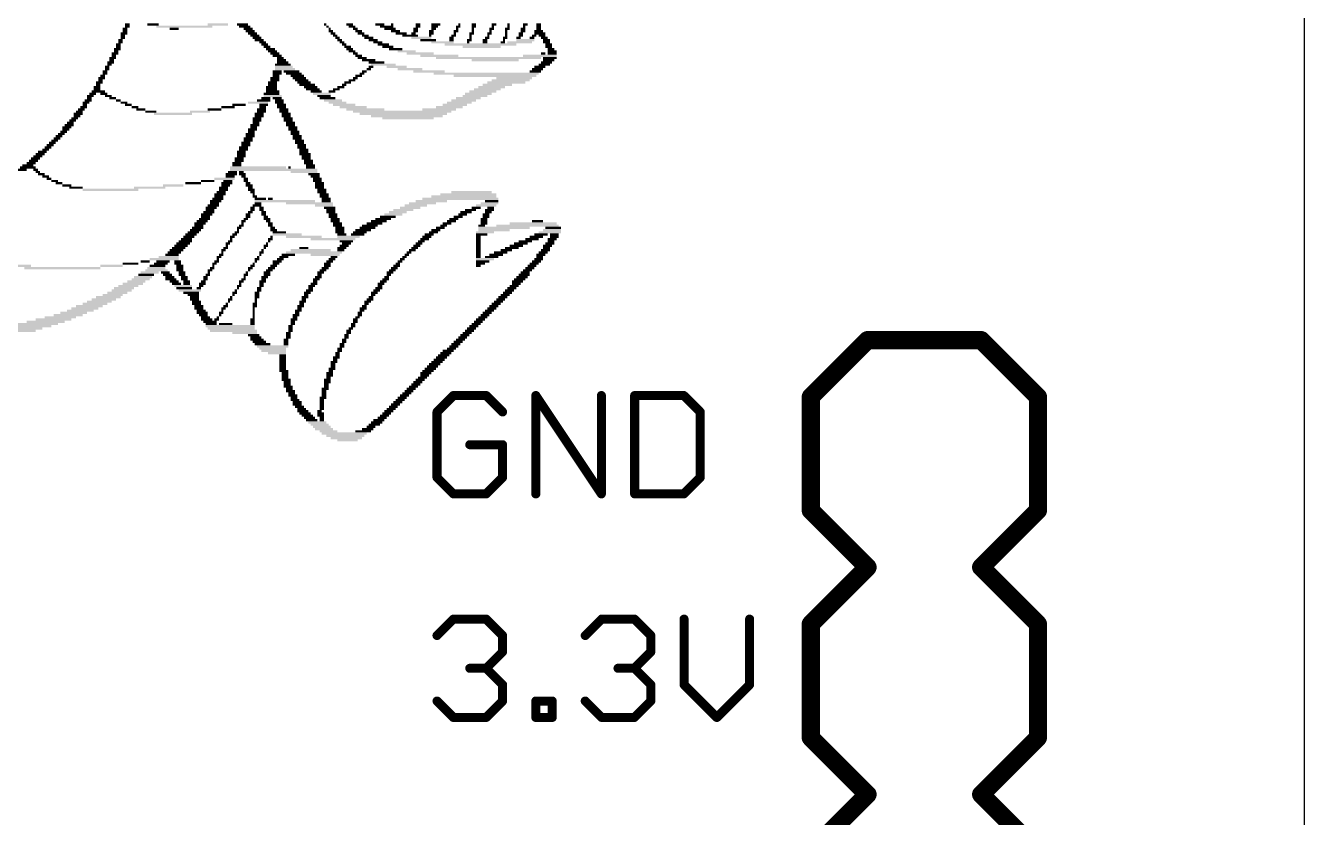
# Model space of a CAD drawing. Extents: x -0.16 to 1.66, y -0.01 to 1.46.
# Drawn here: x 1.091 to 1.654, y 0.765 to 1.114 of the extents above; entities that cross this region are included whole.
import ezdxf

# ---------------------------------------------------------------- set-up
doc = ezdxf.new("R2010")
doc.units = 0
doc.layers.add('20', color=7, linetype='CONTINUOUS')
doc.layers.add('21', color=253, linetype='CONTINUOUS')

# ---------------------------------------------------------------- blocks, each defined once
blk = doc.blocks.new('RECT')
blk.add_solid([(-0.5, -0.5), (0.5, -0.5), (-0.5, 0.5), (0.5, 0.5)])

msp = doc.modelspace()

# ---------------------------------------------------------------- linework, layer by layer
at = {"layer": '20'}
msp.add_line((1.653543, 0), (1.653543, 1.456693), dxfattribs=at)
at = {"layer": '21'}
for points, const_width in [([(1.46122, 0.975197), (1.43622, 0.950197)], 0.008), ([(1.51122, 0.975197), (1.46122, 0.975197)], 0.008), ([(1.53622, 0.950197), (1.51122, 0.975197)], 0.008), ([(1.278898, 0.950793), (1.271685, 0.943579)], 0.004), ([(1.293326, 0.950793), (1.278898, 0.950793)], 0.004), ([(1.300539, 0.943579), (1.293326, 0.950793)], 0.004), ([(1.315187, 0.907512), (1.315187, 0.950793)], 0.004), ([(1.315187, 0.950793), (1.344041, 0.907512)], 0.004), ([(1.344041, 0.907512), (1.344041, 0.950793)], 0.004), ([(1.358688, 0.950793), (1.358688, 0.907512)], 0.004), ([(1.380329, 0.950793), (1.358688, 0.950793)], 0.004), ([(1.387542, 0.943579), (1.380329, 0.950793)], 0.004), ([(1.43622, 0.900197), (1.43622, 0.950197)], 0.008), ([(1.53622, 0.950197), (1.53622, 0.900197)], 0.008), ([(1.271685, 0.943579), (1.271685, 0.914725)], 0.004), ([(1.387542, 0.914725), (1.387542, 0.943579)], 0.004), ([(1.300539, 0.929152), (1.286112, 0.929152)], 0.004), ([(1.300539, 0.914725), (1.300539, 0.929152)], 0.004), ([(1.271685, 0.914725), (1.278898, 0.907512)], 0.004), ([(1.293326, 0.907512), (1.300539, 0.914725)], 0.004), ([(1.380329, 0.907512), (1.387542, 0.914725)], 0.004), ([(1.278898, 0.907512), (1.293326, 0.907512)], 0.004), ([(1.358688, 0.907512), (1.380329, 0.907512)], 0.004), ([(1.46122, 0.875197), (1.43622, 0.900197)], 0.008), ([(1.53622, 0.900197), (1.51122, 0.875197)], 0.008), ([(1.43622, 0.850197), (1.46122, 0.875197)], 0.008), ([(1.51122, 0.875197), (1.53622, 0.850197)], 0.008), ([(1.271685, 0.845154), (1.278898, 0.852368)], 0.004), ([(1.278898, 0.852368), (1.293326, 0.852368)], 0.004), ([(1.293326, 0.852368), (1.300539, 0.845154)], 0.004), ([(1.336938, 0.845154), (1.344151, 0.852368)], 0.004), ([(1.344151, 0.852368), (1.358578, 0.852368)], 0.004), ([(1.358578, 0.852368), (1.365792, 0.845154)], 0.004), ([(1.380439, 0.852368), (1.380439, 0.823514)], 0.004), ([(1.409293, 0.823514), (1.409293, 0.852368)], 0.004), ([(1.43622, 0.800197), (1.43622, 0.850197)], 0.008), ([(1.53622, 0.850197), (1.53622, 0.800197)], 0.008), ([(1.300539, 0.845154), (1.300539, 0.837941)], 0.004), ([(1.365792, 0.845154), (1.365792, 0.837941)], 0.004), ([(1.300539, 0.837941), (1.293326, 0.830727)], 0.004), ([(1.365792, 0.837941), (1.358578, 0.830727)], 0.004), ([(1.293326, 0.830727), (1.286112, 0.830727)], 0.004), ([(1.293326, 0.830727), (1.300539, 0.823514)], 0.004), ([(1.358578, 0.830727), (1.351365, 0.830727)], 0.004), ([(1.358578, 0.830727), (1.365792, 0.823514)], 0.004), ([(1.300539, 0.823514), (1.300539, 0.8163)], 0.004), ([(1.365792, 0.823514), (1.365792, 0.8163)], 0.004), ([(1.380439, 0.823514), (1.394866, 0.809087)], 0.004), ([(1.394866, 0.809087), (1.409293, 0.823514)], 0.004), ([(1.278898, 0.809087), (1.271685, 0.8163)], 0.004), ([(1.300539, 0.8163), (1.293326, 0.809087)], 0.004), ([(1.315187, 0.809087), (1.315187, 0.8163)], 0.004), ([(1.315187, 0.8163), (1.3224, 0.8163)], 0.004), ([(1.3224, 0.8163), (1.3224, 0.809087)], 0.004), ([(1.344151, 0.809087), (1.336938, 0.8163)], 0.004), ([(1.365792, 0.8163), (1.358578, 0.809087)], 0.004), ([(1.293326, 0.809087), (1.278898, 0.809087)], 0.004), ([(1.3224, 0.809087), (1.315187, 0.809087)], 0.004), ([(1.358578, 0.809087), (1.344151, 0.809087)], 0.004), ([(1.46122, 0.775197), (1.43622, 0.800197)], 0.008), ([(1.53622, 0.800197), (1.51122, 0.775197)], 0.008), ([(1.43622, 0.750197), (1.46122, 0.775197)], 0.008), ([(1.51122, 0.775197), (1.53622, 0.750197)], 0.008)]:
    msp.add_lwpolyline(points, dxfattribs=dict(at, const_width=const_width))
for points, const_width in [([(1.46122, 0.977197, 1), (1.46122, 0.973197)], 0.004), ([(1.462635, 0.973783, 1), (1.459806, 0.976611)], 0.004), ([(1.512635, 0.976611, 1), (1.509806, 0.973783)], 0.004), ([(1.51122, 0.973197, 1), (1.51122, 0.977197)], 0.004), ([(1.278898, 0.951793, 1), (1.278898, 0.949793)], 0.002), ([(1.279606, 0.950086, 1), (1.278191, 0.9515)], 0.002), ([(1.294033, 0.9515, 1), (1.292618, 0.950086)], 0.002), ([(1.293326, 0.949793, 1), (1.293326, 0.951793)], 0.002), ([(1.316187, 0.950793, 1), (1.314187, 0.950793)], 0.002), ([(1.316019, 0.951348, 1), (1.314355, 0.950238)], 0.002), ([(1.345041, 0.950793, 1), (1.343041, 0.950793)], 0.002), ([(1.359688, 0.950793, 1), (1.357688, 0.950793)], 0.002), ([(1.358688, 0.951793, 1), (1.358688, 0.949793)], 0.002), ([(1.381036, 0.9515, 1), (1.379622, 0.950086)], 0.002), ([(1.380329, 0.949793, 1), (1.380329, 0.951793)], 0.002), ([(1.43822, 0.950197, 1), (1.43422, 0.950197)], 0.004), ([(1.434806, 0.951611, 1), (1.437635, 0.948783)], 0.004), ([(1.53822, 0.950197, 1), (1.53422, 0.950197)], 0.004), ([(1.534806, 0.948783, 1), (1.537635, 0.951611)], 0.004), ([(1.272685, 0.943579, 1), (1.270685, 0.943579)], 0.002), ([(1.270978, 0.944286, 1), (1.272392, 0.942872)], 0.002), ([(1.299832, 0.942872, 1), (1.301246, 0.944286)], 0.002), ([(1.388542, 0.943579, 1), (1.386542, 0.943579)], 0.002), ([(1.386835, 0.942872, 1), (1.38825, 0.944286)], 0.002), ([(1.286112, 0.930152, 1), (1.286112, 0.928152)], 0.002), ([(1.301539, 0.929152, 1), (1.299539, 0.929152)], 0.002), ([(1.300539, 0.928152, 1), (1.300539, 0.930152)], 0.002), ([(1.272392, 0.915432, 1), (1.270978, 0.914018)], 0.002), ([(1.270685, 0.914725, 1), (1.272685, 0.914725)], 0.002), ([(1.299539, 0.914725, 1), (1.301539, 0.914725)], 0.002), ([(1.301246, 0.914018, 1), (1.299832, 0.915432)], 0.002), ([(1.386542, 0.914725, 1), (1.388542, 0.914725)], 0.002), ([(1.38825, 0.914018, 1), (1.386835, 0.915432)], 0.002), ([(1.278898, 0.908512, 1), (1.278898, 0.906512)], 0.002), ([(1.278191, 0.906805, 1), (1.279606, 0.908219)], 0.002), ([(1.292618, 0.908219, 1), (1.294033, 0.906805)], 0.002), ([(1.293326, 0.906512, 1), (1.293326, 0.908512)], 0.002), ([(1.314187, 0.907512, 1), (1.316187, 0.907512)], 0.002), ([(1.343041, 0.907512, 1), (1.345041, 0.907512)], 0.002), ([(1.343209, 0.906957, 1), (1.344873, 0.908067)], 0.002), ([(1.358688, 0.908512, 1), (1.358688, 0.906512)], 0.002), ([(1.357688, 0.907512, 1), (1.359688, 0.907512)], 0.002), ([(1.379622, 0.908219, 1), (1.381036, 0.906805)], 0.002), ([(1.380329, 0.906512, 1), (1.380329, 0.908512)], 0.002), ([(1.437635, 0.901611, 1), (1.434806, 0.898783)], 0.004), ([(1.43422, 0.900197, 1), (1.43822, 0.900197)], 0.004), ([(1.53422, 0.900197, 1), (1.53822, 0.900197)], 0.004), ([(1.537635, 0.898783, 1), (1.534806, 0.901611)], 0.004), ([(1.462635, 0.873783, 1), (1.459806, 0.876611)], 0.004), ([(1.459806, 0.873783, 1), (1.462635, 0.876611)], 0.004), ([(1.512635, 0.876611, 1), (1.509806, 0.873783)], 0.004), ([(1.509806, 0.876611, 1), (1.512635, 0.873783)], 0.004), ([(1.278898, 0.853368, 1), (1.278898, 0.851368)], 0.002), ([(1.279606, 0.851661, 1), (1.278191, 0.853075)], 0.002), ([(1.294033, 0.853075, 1), (1.292618, 0.851661)], 0.002), ([(1.293326, 0.851368, 1), (1.293326, 0.853368)], 0.002), ([(1.344151, 0.853368, 1), (1.344151, 0.851368)], 0.002), ([(1.344858, 0.851661, 1), (1.343444, 0.853075)], 0.002), ([(1.359285, 0.853075, 1), (1.357871, 0.851661)], 0.002), ([(1.358578, 0.851368, 1), (1.358578, 0.853368)], 0.002), ([(1.381439, 0.852368, 1), (1.379439, 0.852368)], 0.002), ([(1.410293, 0.852368, 1), (1.408293, 0.852368)], 0.002), ([(1.43822, 0.850197, 1), (1.43422, 0.850197)], 0.004), ([(1.434806, 0.851611, 1), (1.437635, 0.848783)], 0.004), ([(1.53822, 0.850197, 1), (1.53422, 0.850197)], 0.004), ([(1.534806, 0.848783, 1), (1.537635, 0.851611)], 0.004), ([(1.270978, 0.845861, 1), (1.272392, 0.844447)], 0.002), ([(1.301539, 0.845154, 1), (1.299539, 0.845154)], 0.002), ([(1.299832, 0.844447, 1), (1.301246, 0.845861)], 0.002), ([(1.336231, 0.845861, 1), (1.337645, 0.844447)], 0.002), ([(1.366792, 0.845154, 1), (1.364792, 0.845154)], 0.002), ([(1.365084, 0.844447, 1), (1.366499, 0.845861)], 0.002), ([(1.299539, 0.837941, 1), (1.301539, 0.837941)], 0.002), ([(1.301246, 0.837233, 1), (1.299832, 0.838648)], 0.002), ([(1.364792, 0.837941, 1), (1.366792, 0.837941)], 0.002), ([(1.366499, 0.837233, 1), (1.365084, 0.838648)], 0.002), ([(1.286112, 0.831727, 1), (1.286112, 0.829727)], 0.002), ([(1.294033, 0.831434, 1), (1.292618, 0.83002)], 0.002), ([(1.292618, 0.831434, 1), (1.294033, 0.83002)], 0.002), ([(1.293326, 0.829727, 1), (1.293326, 0.831727)], 0.002), ([(1.351365, 0.831727, 1), (1.351365, 0.829727)], 0.002), ([(1.359285, 0.831434, 1), (1.357871, 0.83002)], 0.002), ([(1.357871, 0.831434, 1), (1.359285, 0.83002)], 0.002), ([(1.358578, 0.829727, 1), (1.358578, 0.831727)], 0.002), ([(1.301539, 0.823514, 1), (1.299539, 0.823514)], 0.002), ([(1.299832, 0.822806, 1), (1.301246, 0.824221)], 0.002), ([(1.366792, 0.823514, 1), (1.364792, 0.823514)], 0.002), ([(1.365084, 0.822806, 1), (1.366499, 0.824221)], 0.002), ([(1.381146, 0.824221, 1), (1.379732, 0.822806)], 0.002), ([(1.379439, 0.823514, 1), (1.381439, 0.823514)], 0.002), ([(1.408293, 0.823514, 1), (1.410293, 0.823514)], 0.002), ([(1.41, 0.822806, 1), (1.408586, 0.824221)], 0.002), ([(1.272392, 0.817007, 1), (1.270978, 0.815593)], 0.002), ([(1.299539, 0.8163, 1), (1.301539, 0.8163)], 0.002), ([(1.301246, 0.815593, 1), (1.299832, 0.817007)], 0.002), ([(1.316187, 0.8163, 1), (1.314187, 0.8163)], 0.002), ([(1.315187, 0.8173, 1), (1.315187, 0.8153)], 0.002), ([(1.3234, 0.8163, 1), (1.3214, 0.8163)], 0.002), ([(1.3224, 0.8153, 1), (1.3224, 0.8173)], 0.002), ([(1.337645, 0.817007, 1), (1.336231, 0.815593)], 0.002), ([(1.364792, 0.8163, 1), (1.366792, 0.8163)], 0.002), ([(1.366499, 0.815593, 1), (1.365084, 0.817007)], 0.002), ([(1.278898, 0.810087, 1), (1.278898, 0.808087)], 0.002), ([(1.278191, 0.80838, 1), (1.279606, 0.809794)], 0.002), ([(1.292618, 0.809794, 1), (1.294033, 0.80838)], 0.002), ([(1.293326, 0.808087, 1), (1.293326, 0.810087)], 0.002), ([(1.315187, 0.810087, 1), (1.315187, 0.808087)], 0.002), ([(1.3224, 0.808087, 1), (1.3224, 0.810087)], 0.002), ([(1.344151, 0.810087, 1), (1.344151, 0.808087)], 0.002), ([(1.343444, 0.80838, 1), (1.344858, 0.809794)], 0.002), ([(1.357871, 0.809794, 1), (1.359285, 0.80838)], 0.002), ([(1.358578, 0.808087, 1), (1.358578, 0.810087)], 0.002), ([(1.394159, 0.809794, 1), (1.395573, 0.80838)], 0.002), ([(1.394159, 0.80838, 1), (1.395573, 0.809794)], 0.002), ([(1.314187, 0.809087, 1), (1.316187, 0.809087)], 0.002), ([(1.3214, 0.809087, 1), (1.3234, 0.809087)], 0.002), ([(1.437635, 0.801611, 1), (1.434806, 0.798783)], 0.004), ([(1.43422, 0.800197, 1), (1.43822, 0.800197)], 0.004), ([(1.53422, 0.800197, 1), (1.53822, 0.800197)], 0.004), ([(1.537635, 0.798783, 1), (1.534806, 0.801611)], 0.004), ([(1.462635, 0.773783, 1), (1.459806, 0.776611)], 0.004), ([(1.459806, 0.773783, 1), (1.462635, 0.776611)], 0.004), ([(1.512635, 0.776611, 1), (1.509806, 0.773783)], 0.004), ([(1.509806, 0.776611, 1), (1.512635, 0.773783)], 0.004)]:
    msp.add_lwpolyline(points, format="xyb", dxfattribs=dict(at, const_width=const_width))

# ---------------------------------------------------------------- block references
at = {"layer": '21', "yscale": 0.000984}
for p, xscale in [((1.133858, 1.110236), 0.002953), ((1.133366, 1.109252), 0.001969), ((1.13435, 1.112205), 0.001969), ((1.13435, 1.11122), 0.001969), ((1.135335, 1.114173), 0.001969), ((1.135335, 1.113189), 0.001969), ((1.146654, 1.114173), 0.004921), ((1.160433, 1.113189), 0.024606), ((1.156004, 1.112205), 0.003937), ((1.175197, 1.114173), 0.008858), ((1.186024, 1.114173), 0.004921), ((1.187008, 1.113189), 0.004921), ((1.188484, 1.112205), 0.003937), ((1.189469, 1.11122), 0.003937), ((1.190453, 1.110236), 0.003937), ((1.191437, 1.109252), 0.003937), ((1.222441, 1.114173), 0.000984), ((1.223425, 1.113189), 0.000984), ((1.224409, 1.112205), 0.000984), ((1.224902, 1.11122), 0.001969), ((1.225886, 1.110236), 0.001969), ((1.22687, 1.109252), 0.001969), ((1.233268, 1.114173), 0.002953), ((1.234252, 1.113189), 0.002953), ((1.235728, 1.112205), 0.001969), ((1.237205, 1.11122), 0.002953), ((1.238189, 1.110236), 0.002953), ((1.240157, 1.109252), 0.002953), ((1.246555, 1.114173), 0.003937), ((1.249508, 1.113189), 0.005906), ((1.250984, 1.112205), 0.004921), ((1.253445, 1.11122), 0.003937), ((1.251969, 1.114173), 0.000984), ((1.255906, 1.110236), 0.004921), ((1.259843, 1.109252), 0.00689), ((1.261319, 1.110236), 0.001969), ((1.262303, 1.112205), 0.001969), ((1.262303, 1.11122), 0.001969), ((1.263287, 1.114173), 0.001969), ((1.263287, 1.113189), 0.001969), ((1.269193, 1.11122), 0.001969), ((1.269193, 1.110236), 0.001969), ((1.268701, 1.109252), 0.000984), ((1.271161, 1.114173), 0.003937), ((1.270669, 1.113189), 0.002953), ((1.270177, 1.112205), 0.001969), ((1.279035, 1.109252), 0.001969), ((1.28002, 1.11122), 0.001969), ((1.279528, 1.110236), 0.000984), ((1.281004, 1.113189), 0.001969), ((1.280512, 1.112205), 0.000984), ((1.281496, 1.114173), 0.000984), ((1.286909, 1.110236), 0.001969), ((1.286417, 1.109252), 0.000984), ((1.287894, 1.114173), 0.001969), ((1.287894, 1.113189), 0.001969), ((1.287402, 1.112205), 0.000984), ((1.287402, 1.11122), 0.000984), ((1.294783, 1.110236), 0.001969), ((1.294291, 1.109252), 0.000984), ((1.295768, 1.112205), 0.001969), ((1.295276, 1.11122), 0.000984), ((1.296752, 1.114173), 0.001969), ((1.29626, 1.113189), 0.000984), ((1.302657, 1.112205), 0.001969), ((1.302165, 1.11122), 0.000984), ((1.302165, 1.110236), 0.000984), ((1.302165, 1.109252), 0.000984), ((1.30315, 1.114173), 0.000984), ((1.30315, 1.113189), 0.000984), ((1.308563, 1.110236), 0.001969), ((1.308563, 1.109252), 0.001969), ((1.309547, 1.112205), 0.001969), ((1.309547, 1.11122), 0.001969), ((1.310531, 1.114173), 0.001969), ((1.310039, 1.113189), 0.000984), ((1.314469, 1.109252), 0.001969), ((1.316437, 1.11122), 0.003937), ((1.316929, 1.110236), 0.004921), ((1.316437, 1.114173), 0.001969), ((1.316437, 1.113189), 0.001969), ((1.316437, 1.112205), 0.001969), ((1.317913, 1.109252), 0.002953), ((1.130906, 1.103346), 0.002953), ((1.131398, 1.105315), 0.001969), ((1.131398, 1.104331), 0.001969), ((1.132382, 1.107283), 0.001969), ((1.132382, 1.106299), 0.001969), ((1.133366, 1.108268), 0.001969), ((1.192421, 1.108268), 0.003937), ((1.193406, 1.107283), 0.003937), ((1.194882, 1.106299), 0.002953), ((1.195866, 1.105315), 0.002953), ((1.19685, 1.104331), 0.002953), ((1.198327, 1.103346), 0.003937), ((1.227854, 1.108268), 0.001969), ((1.228839, 1.107283), 0.001969), ((1.229823, 1.106299), 0.001969), ((1.230807, 1.105315), 0.001969), ((1.232283, 1.104331), 0.002953), ((1.233268, 1.103346), 0.002953), ((1.241634, 1.108268), 0.003937), ((1.243602, 1.107283), 0.003937), ((1.245571, 1.106299), 0.003937), ((1.248031, 1.105315), 0.004921), ((1.25, 1.104331), 0.004921), ((1.253445, 1.103346), 0.005906), ((1.264764, 1.108268), 0.008858), ((1.267717, 1.107283), 0.00689), ((1.274114, 1.106299), 0.009843), ((1.290846, 1.105315), 0.031496), ((1.278051, 1.108268), 0.001969), ((1.278051, 1.107283), 0.001969), ((1.291339, 1.104331), 0.016732), ((1.285925, 1.107283), 0.001969), ((1.285433, 1.106299), 0.000984), ((1.286417, 1.108268), 0.000984), ((1.292815, 1.107283), 0.001969), ((1.292815, 1.106299), 0.001969), ((1.293799, 1.108268), 0.001969), ((1.300689, 1.106299), 0.001969), ((1.301673, 1.108268), 0.001969), ((1.301181, 1.107283), 0.000984), ((1.308071, 1.106299), 0.010827), ((1.310531, 1.107283), 0.007874), ((1.307579, 1.108268), 0.001969), ((1.313484, 1.108268), 0.001969), ((1.318898, 1.108268), 0.002953), ((1.319882, 1.107283), 0.002953), ((1.319882, 1.106299), 0.002953), ((1.320866, 1.105315), 0.002953), ((1.320866, 1.104331), 0.002953), ((1.32185, 1.103346), 0.002953), ((1.127953, 1.097441), 0.002953), ((1.128937, 1.099409), 0.002953), ((1.128445, 1.098425), 0.001969), ((1.129921, 1.101378), 0.002953), ((1.129429, 1.100394), 0.001969), ((1.130413, 1.102362), 0.001969), ((1.199311, 1.102362), 0.003937), ((1.200295, 1.101378), 0.003937), ((1.20128, 1.100394), 0.003937), ((1.202756, 1.099409), 0.002953), ((1.203248, 1.098425), 0.003937), ((1.20374, 1.097441), 0.004921), ((1.234252, 1.102362), 0.002953), ((1.235728, 1.101378), 0.001969), ((1.237205, 1.100394), 0.002953), ((1.238681, 1.099409), 0.003937), ((1.241634, 1.098425), 0.005906), ((1.245079, 1.097441), 0.00689), ((1.258366, 1.102362), 0.007874), ((1.264272, 1.101378), 0.011811), ((1.272638, 1.100394), 0.016732), ((1.294291, 1.099409), 0.04626), ((1.297244, 1.098425), 0.020669), ((1.316929, 1.100394), 0.014764), ((1.318406, 1.101378), 0.001969), ((1.319882, 1.097441), 0.004921), ((1.321358, 1.099409), 0.005906), ((1.320866, 1.098425), 0.004921), ((1.322343, 1.102362), 0.003937), ((1.322343, 1.101378), 0.003937), ((1.125492, 1.093504), 0.001969), ((1.125492, 1.09252), 0.001969), ((1.126476, 1.095472), 0.001969), ((1.126476, 1.094488), 0.001969), ((1.127461, 1.096457), 0.001969), ((1.20128, 1.093504), 0.003937), ((1.20128, 1.09252), 0.003937), ((1.20374, 1.096457), 0.00689), ((1.204232, 1.095472), 0.007874), ((1.204724, 1.094488), 0.008858), ((1.207677, 1.093504), 0.00689), ((1.208661, 1.09252), 0.00689), ((1.238681, 1.09252), 0.001969), ((1.239665, 1.093504), 0.001969), ((1.241634, 1.094488), 0.001969), ((1.242618, 1.095472), 0.001969), ((1.248031, 1.096457), 0.010827), ((1.253937, 1.095472), 0.008858), ((1.259843, 1.094488), 0.010827), ((1.268209, 1.093504), 0.01378), ((1.293307, 1.09252), 0.04626), ((1.314961, 1.093504), 0.004921), ((1.315945, 1.094488), 0.004921), ((1.316929, 1.095472), 0.004921), ((1.318898, 1.096457), 0.004921), ((1.122047, 1.086614), 0.002953), ((1.123031, 1.088583), 0.002953), ((1.122539, 1.087598), 0.001969), ((1.124016, 1.090551), 0.002953), ((1.123524, 1.089567), 0.001969), ((1.124508, 1.091535), 0.001969), ((1.198819, 1.086614), 0.004921), ((1.199311, 1.088583), 0.003937), ((1.199311, 1.087598), 0.003937), ((1.200295, 1.090551), 0.003937), ((1.200295, 1.089567), 0.003937), ((1.200787, 1.091535), 0.002953), ((1.210138, 1.091535), 0.005906), ((1.211122, 1.090551), 0.005906), ((1.212106, 1.089567), 0.005906), ((1.213091, 1.088583), 0.005906), ((1.214567, 1.087598), 0.00689), ((1.216043, 1.086614), 0.005906), ((1.229331, 1.086614), 0.002953), ((1.230807, 1.087598), 0.001969), ((1.232283, 1.088583), 0.002953), ((1.234252, 1.089567), 0.002953), ((1.235728, 1.090551), 0.001969), ((1.237205, 1.091535), 0.002953), ((1.297244, 1.091535), 0.036417), ((1.295768, 1.086614), 0.011811), ((1.298228, 1.087598), 0.012795), ((1.302165, 1.088583), 0.016732), ((1.304134, 1.089567), 0.016732), ((1.30561, 1.090551), 0.015748), ((1.11811, 1.080709), 0.002953), ((1.119094, 1.082677), 0.002953), ((1.118602, 1.081693), 0.001969), ((1.120079, 1.083661), 0.002953), ((1.122539, 1.084646), 0.005906), ((1.122047, 1.08563), 0.002953), ((1.125, 1.083661), 0.002953), ((1.126969, 1.082677), 0.002953), ((1.128937, 1.081693), 0.002953), ((1.131398, 1.080709), 0.001969), ((1.195374, 1.080709), 0.005906), ((1.196358, 1.081693), 0.003937), ((1.198819, 1.083661), 0.00689), ((1.199311, 1.082677), 0.007874), ((1.199311, 1.084646), 0.005906), ((1.198819, 1.08563), 0.004921), ((1.20128, 1.081693), 0.003937), ((1.202264, 1.080709), 0.003937), ((1.217028, 1.08563), 0.005906), ((1.218504, 1.084646), 0.004921), ((1.220965, 1.083661), 0.007874), ((1.221949, 1.082677), 0.005906), ((1.223425, 1.081693), 0.00689), ((1.225886, 1.080709), 0.007874), ((1.225394, 1.084646), 0.002953), ((1.227362, 1.08563), 0.002953), ((1.283465, 1.080709), 0.010827), ((1.285433, 1.081693), 0.010827), ((1.288386, 1.082677), 0.010827), ((1.289862, 1.083661), 0.011811), ((1.291831, 1.084646), 0.011811), ((1.293799, 1.08563), 0.011811), ((1.114173, 1.075787), 0.002953), ((1.115157, 1.076772), 0.002953), ((1.116142, 1.077756), 0.002953), ((1.117126, 1.079724), 0.002953), ((1.116634, 1.07874), 0.001969), ((1.133858, 1.079724), 0.002953), ((1.135827, 1.07874), 0.002953), ((1.13878, 1.077756), 0.002953), ((1.14124, 1.076772), 0.003937), ((1.145669, 1.075787), 0.004921), ((1.167323, 1.075787), 0.008858), ((1.17372, 1.076772), 0.005906), ((1.179626, 1.077756), 0.005906), ((1.184547, 1.07874), 0.005906), ((1.192913, 1.079724), 0.008858), ((1.19439, 1.076772), 0.003937), ((1.19439, 1.075787), 0.003937), ((1.195374, 1.07874), 0.003937), ((1.194882, 1.077756), 0.002953), ((1.202264, 1.079724), 0.003937), ((1.203248, 1.07874), 0.003937), ((1.203248, 1.077756), 0.003937), ((1.204232, 1.076772), 0.003937), ((1.204232, 1.075787), 0.003937), ((1.227854, 1.079724), 0.007874), ((1.230807, 1.07874), 0.009843), ((1.234744, 1.077756), 0.011811), ((1.240157, 1.076772), 0.016732), ((1.256398, 1.075787), 0.043307), ((1.272638, 1.076772), 0.014764), ((1.277067, 1.077756), 0.011811), ((1.279528, 1.07874), 0.010827), ((1.281496, 1.079724), 0.010827), ((1.109744, 1.069882), 0.003937), ((1.110236, 1.070866), 0.002953), ((1.11122, 1.07185), 0.002953), ((1.112205, 1.072835), 0.002953), ((1.113681, 1.074803), 0.003937), ((1.113189, 1.073819), 0.002953), ((1.155512, 1.074803), 0.016732), ((1.191437, 1.069882), 0.003937), ((1.192421, 1.072835), 0.003937), ((1.192421, 1.07185), 0.003937), ((1.191929, 1.070866), 0.002953), ((1.193406, 1.074803), 0.003937), ((1.193406, 1.073819), 0.003937), ((1.205217, 1.074803), 0.003937), ((1.205217, 1.073819), 0.003937), ((1.206201, 1.072835), 0.003937), ((1.206201, 1.07185), 0.003937), ((1.207185, 1.070866), 0.003937), ((1.207185, 1.069882), 0.003937), ((1.25689, 1.074803), 0.038386), ((1.258366, 1.073819), 0.031496), ((1.258858, 1.072835), 0.022638), ((1.104331, 1.063976), 0.002953), ((1.105315, 1.064961), 0.002953), ((1.106299, 1.065945), 0.002953), ((1.107283, 1.066929), 0.002953), ((1.10876, 1.068898), 0.003937), ((1.108268, 1.067913), 0.002953), ((1.188484, 1.063976), 0.003937), ((1.189469, 1.065945), 0.003937), ((1.189469, 1.064961), 0.003937), ((1.190453, 1.067913), 0.003937), ((1.189961, 1.066929), 0.002953), ((1.190945, 1.068898), 0.002953), ((1.208169, 1.068898), 0.003937), ((1.208169, 1.067913), 0.003937), ((1.209154, 1.066929), 0.003937), ((1.209154, 1.065945), 0.003937), ((1.210138, 1.064961), 0.003937), ((1.210138, 1.063976), 0.003937), ((1.097933, 1.058071), 0.003937), ((1.099409, 1.059055), 0.002953), ((1.100394, 1.060039), 0.002953), ((1.101378, 1.061024), 0.002953), ((1.102362, 1.062008), 0.002953), ((1.103346, 1.062992), 0.002953), ((1.185531, 1.058071), 0.003937), ((1.186516, 1.060039), 0.003937), ((1.186516, 1.059055), 0.003937), ((1.1875, 1.062008), 0.003937), ((1.1875, 1.061024), 0.003937), ((1.188484, 1.062992), 0.003937), ((1.211122, 1.062992), 0.003937), ((1.211122, 1.062008), 0.003937), ((1.212106, 1.061024), 0.003937), ((1.212106, 1.060039), 0.003937), ((1.213091, 1.059055), 0.003937), ((1.213091, 1.058071), 0.003937), ((1.093012, 1.05315), 0.003937), ((1.093996, 1.054134), 0.003937), ((1.09498, 1.055118), 0.003937), ((1.095965, 1.056102), 0.003937), ((1.096949, 1.057087), 0.003937), ((1.183563, 1.05315), 0.003937), ((1.184547, 1.055118), 0.003937), ((1.184547, 1.054134), 0.003937), ((1.185531, 1.057087), 0.003937), ((1.185531, 1.056102), 0.003937), ((1.213583, 1.057087), 0.004921), ((1.214075, 1.056102), 0.003937), ((1.214075, 1.055118), 0.003937), ((1.215059, 1.054134), 0.003937), ((1.215059, 1.05315), 0.003937), ((1.089075, 1.050197), 0.003937), ((1.091535, 1.051181), 0.00689), ((1.091535, 1.052165), 0.004921), ((1.09498, 1.050197), 0.001969), ((1.095965, 1.049213), 0.001969), ((1.097441, 1.048228), 0.002953), ((1.099409, 1.047244), 0.002953), ((1.18061, 1.047244), 0.003937), ((1.181102, 1.048228), 0.004921), ((1.181594, 1.049213), 0.003937), ((1.192913, 1.051181), 0.024606), ((1.199803, 1.050197), 0.038386), ((1.183563, 1.052165), 0.003937), ((1.185531, 1.049213), 0.001969), ((1.186024, 1.048228), 0.002953), ((1.186516, 1.047244), 0.001969), ((1.206693, 1.051181), 0.000984), ((1.213091, 1.049213), 0.011811), ((1.216043, 1.052165), 0.003937), ((1.216043, 1.051181), 0.003937), ((1.21752, 1.048228), 0.004921), ((1.218012, 1.047244), 0.003937), ((1.100886, 1.04626), 0.001969), ((1.103346, 1.045276), 0.002953), ((1.105315, 1.044291), 0.002953), ((1.10876, 1.043307), 0.003937), ((1.112697, 1.042323), 0.005906), ((1.127953, 1.041339), 0.024606), ((1.145177, 1.042323), 0.01378), ((1.155512, 1.043307), 0.008858), ((1.16437, 1.044291), 0.00689), ((1.170768, 1.045276), 0.005906), ((1.17815, 1.04626), 0.008858), ((1.177657, 1.042323), 0.003937), ((1.177657, 1.041339), 0.003937), ((1.179134, 1.044291), 0.004921), ((1.178642, 1.043307), 0.003937), ((1.179626, 1.045276), 0.003937), ((1.1875, 1.04626), 0.001969), ((1.1875, 1.045276), 0.001969), ((1.188976, 1.043307), 0.002953), ((1.188484, 1.044291), 0.001969), ((1.189961, 1.041339), 0.002953), ((1.189469, 1.042323), 0.001969), ((1.218996, 1.04626), 0.003937), ((1.218996, 1.045276), 0.003937), ((1.21998, 1.044291), 0.003937), ((1.21998, 1.043307), 0.003937), ((1.21998, 1.042323), 0.003937), ((1.220965, 1.041339), 0.003937), ((1.174213, 1.036417), 0.004921), ((1.17372, 1.035433), 0.003937), ((1.175197, 1.037402), 0.004921), ((1.176181, 1.03937), 0.004921), ((1.175689, 1.038386), 0.003937), ((1.176673, 1.040354), 0.003937), ((1.190453, 1.040354), 0.001969), ((1.190945, 1.03937), 0.000984), ((1.191437, 1.038386), 0.001969), ((1.192913, 1.035433), 0.002953), ((1.193898, 1.037402), 0.004921), ((1.204724, 1.036417), 0.026575), ((1.198327, 1.037402), 0.001969), ((1.215551, 1.035433), 0.020669), ((1.220965, 1.040354), 0.003937), ((1.221949, 1.03937), 0.003937), ((1.221949, 1.038386), 0.003937), ((1.222933, 1.037402), 0.003937), ((1.222933, 1.036417), 0.003937), ((1.265256, 1.035433), 0.011811), ((1.269193, 1.036417), 0.01378), ((1.281988, 1.037402), 0.033465), ((1.283465, 1.038386), 0.028543), ((1.285433, 1.03937), 0.024606), ((1.286909, 1.040354), 0.017717), ((1.294783, 1.035433), 0.007874), ((1.295768, 1.036417), 0.005906), ((1.170276, 1.030512), 0.004921), ((1.17126, 1.031496), 0.004921), ((1.171752, 1.03248), 0.003937), ((1.172244, 1.033465), 0.004921), ((1.173228, 1.034449), 0.004921), ((1.188484, 1.030512), 0.001969), ((1.189469, 1.031496), 0.001969), ((1.190453, 1.033465), 0.001969), ((1.190453, 1.03248), 0.001969), ((1.192421, 1.034449), 0.003937), ((1.19439, 1.033465), 0.001969), ((1.19439, 1.03248), 0.001969), ((1.195374, 1.031496), 0.001969), ((1.195374, 1.030512), 0.001969), ((1.221949, 1.034449), 0.007874), ((1.224409, 1.033465), 0.004921), ((1.224902, 1.03248), 0.003937), ((1.224902, 1.031496), 0.003937), ((1.225886, 1.030512), 0.003937), ((1.252461, 1.030512), 0.007874), ((1.254429, 1.031496), 0.007874), ((1.25689, 1.03248), 0.008858), ((1.259843, 1.033465), 0.008858), ((1.262303, 1.034449), 0.009843), ((1.282972, 1.030512), 0.003937), ((1.284449, 1.031496), 0.004921), ((1.286417, 1.03248), 0.004921), ((1.288878, 1.033465), 0.003937), ((1.293307, 1.034449), 0.008858), ((1.293307, 1.030512), 0.002953), ((1.294783, 1.03248), 0.003937), ((1.294291, 1.031496), 0.002953), ((1.295276, 1.033465), 0.002953), ((1.166339, 1.024606), 0.004921), ((1.166831, 1.025591), 0.003937), ((1.167323, 1.026575), 0.004921), ((1.168307, 1.027559), 0.004921), ((1.169291, 1.028543), 0.004921), ((1.169783, 1.029528), 0.003937), ((1.184547, 1.024606), 0.001969), ((1.185531, 1.025591), 0.001969), ((1.186516, 1.027559), 0.001969), ((1.186024, 1.026575), 0.000984), ((1.1875, 1.028543), 0.001969), ((1.188484, 1.029528), 0.001969), ((1.19685, 1.028543), 0.002953), ((1.196358, 1.029528), 0.001969), ((1.197343, 1.027559), 0.001969), ((1.198327, 1.026575), 0.001969), ((1.198327, 1.025591), 0.001969), ((1.199311, 1.024606), 0.001969), ((1.225886, 1.029528), 0.003937), ((1.22687, 1.028543), 0.003937), ((1.22687, 1.027559), 0.003937), ((1.227854, 1.026575), 0.003937), ((1.227854, 1.025591), 0.003937), ((1.228839, 1.024606), 0.003937), ((1.241142, 1.024606), 0.00689), ((1.242126, 1.025591), 0.00689), ((1.244094, 1.026575), 0.00689), ((1.246063, 1.027559), 0.00689), ((1.248031, 1.028543), 0.00689), ((1.25, 1.029528), 0.00689), ((1.27313, 1.024606), 0.003937), ((1.274606, 1.025591), 0.002953), ((1.276083, 1.026575), 0.003937), ((1.278051, 1.027559), 0.003937), ((1.279035, 1.028543), 0.003937), ((1.281004, 1.029528), 0.003937), ((1.291339, 1.025591), 0.002953), ((1.301181, 1.024606), 0.022638), ((1.292323, 1.028543), 0.002953), ((1.292323, 1.027559), 0.002953), ((1.292323, 1.026575), 0.002953), ((1.293307, 1.029528), 0.002953), ((1.311516, 1.025591), 0.027559), ((1.313976, 1.026575), 0.020669), ((1.315945, 1.027559), 0.004921), ((1.322835, 1.024606), 0.00689), ((1.160925, 1.018701), 0.005906), ((1.161417, 1.019685), 0.004921), ((1.162402, 1.020669), 0.004921), ((1.163386, 1.021654), 0.004921), ((1.16437, 1.022638), 0.004921), ((1.165354, 1.023622), 0.004921), ((1.18061, 1.018701), 0.001969), ((1.181594, 1.020669), 0.001969), ((1.181102, 1.019685), 0.000984), ((1.182579, 1.021654), 0.001969), ((1.183563, 1.022638), 0.001969), ((1.184055, 1.023622), 0.000984), ((1.198327, 1.019685), 0.001969), ((1.197835, 1.018701), 0.000984), ((1.199803, 1.023622), 0.002953), ((1.198819, 1.020669), 0.000984), ((1.202264, 1.022638), 0.005906), ((1.205709, 1.021654), 0.012795), ((1.213091, 1.020669), 0.015748), ((1.225886, 1.019685), 0.019685), ((1.228839, 1.023622), 0.003937), ((1.228839, 1.022638), 0.003937), ((1.229823, 1.021654), 0.003937), ((1.232776, 1.020669), 0.009843), ((1.231791, 1.018701), 0.005906), ((1.236713, 1.021654), 0.005906), ((1.237697, 1.022638), 0.005906), ((1.239173, 1.023622), 0.00689), ((1.264764, 1.018701), 0.002953), ((1.26624, 1.019685), 0.003937), ((1.267224, 1.020669), 0.003937), ((1.268209, 1.021654), 0.003937), ((1.270177, 1.022638), 0.003937), ((1.271161, 1.023622), 0.003937), ((1.292815, 1.022638), 0.007874), ((1.289862, 1.020669), 0.001969), ((1.289862, 1.019685), 0.001969), ((1.289862, 1.018701), 0.001969), ((1.291339, 1.021654), 0.004921), ((1.296752, 1.023622), 0.01378), ((1.310531, 1.018701), 0.005906), ((1.313484, 1.019685), 0.005906), ((1.315453, 1.020669), 0.005906), ((1.317421, 1.021654), 0.005906), ((1.321358, 1.022638), 0.009843), ((1.322343, 1.023622), 0.007874), ((1.32185, 1.018701), 0.002953), ((1.322343, 1.019685), 0.003937), ((1.323327, 1.021654), 0.003937), ((1.323327, 1.020669), 0.003937), ((1.156004, 1.01378), 0.005906), ((1.156988, 1.014764), 0.005906), ((1.157972, 1.015748), 0.005906), ((1.158957, 1.016732), 0.005906), ((1.159941, 1.017717), 0.005906), ((1.177657, 1.014764), 0.001969), ((1.177165, 1.01378), 0.000984), ((1.178642, 1.015748), 0.001969), ((1.179626, 1.017717), 0.001969), ((1.179134, 1.016732), 0.000984), ((1.19439, 1.01378), 0.001969), ((1.194882, 1.014764), 0.000984), ((1.196358, 1.016732), 0.001969), ((1.195866, 1.015748), 0.000984), ((1.19685, 1.017717), 0.000984), ((1.21752, 1.01378), 0.024606), ((1.216043, 1.014764), 0.017717), ((1.213091, 1.015748), 0.003937), ((1.229331, 1.014764), 0.002953), ((1.229823, 1.015748), 0.003937), ((1.230807, 1.016732), 0.003937), ((1.231791, 1.017717), 0.003937), ((1.25935, 1.01378), 0.001969), ((1.260827, 1.014764), 0.002953), ((1.261811, 1.015748), 0.002953), ((1.262795, 1.016732), 0.002953), ((1.26378, 1.017717), 0.002953), ((1.289862, 1.017717), 0.001969), ((1.289862, 1.016732), 0.001969), ((1.289862, 1.015748), 0.001969), ((1.289862, 1.014764), 0.001969), ((1.289862, 1.01378), 0.001969), ((1.299705, 1.01378), 0.005906), ((1.302165, 1.014764), 0.004921), ((1.304626, 1.015748), 0.005906), ((1.306594, 1.016732), 0.005906), ((1.308563, 1.017717), 0.005906), ((1.318406, 1.01378), 0.003937), ((1.31939, 1.014764), 0.003937), ((1.320374, 1.016732), 0.003937), ((1.319882, 1.015748), 0.002953), ((1.321358, 1.017717), 0.003937), ((1.087106, 1.007874), 0.011811), ((1.128445, 1.007874), 0.009843), ((1.136811, 1.008858), 0.00689), ((1.143209, 1.009843), 0.003937), ((1.151575, 1.010827), 0.012795), ((1.148622, 1.007874), 0.00689), ((1.150098, 1.008858), 0.005906), ((1.151083, 1.009843), 0.005906), ((1.153543, 1.011811), 0.008858), ((1.15502, 1.012795), 0.005906), ((1.15748, 1.009843), 0.002953), ((1.15748, 1.008858), 0.002953), ((1.158465, 1.007874), 0.002953), ((1.17372, 1.008858), 0.001969), ((1.173228, 1.007874), 0.000984), ((1.174705, 1.009843), 0.001969), ((1.175689, 1.011811), 0.001969), ((1.175197, 1.010827), 0.000984), ((1.176673, 1.012795), 0.001969), ((1.190453, 1.007874), 0.001969), ((1.190945, 1.008858), 0.000984), ((1.192421, 1.010827), 0.001969), ((1.191929, 1.009843), 0.000984), ((1.192913, 1.011811), 0.000984), ((1.193898, 1.012795), 0.000984), ((1.199803, 1.007874), 0.002953), ((1.200787, 1.008858), 0.002953), ((1.20128, 1.009843), 0.003937), ((1.202756, 1.010827), 0.002953), ((1.204232, 1.011811), 0.003937), ((1.206201, 1.012795), 0.005906), ((1.222441, 1.012795), 0.012795), ((1.223425, 1.008858), 0.002953), ((1.223425, 1.007874), 0.002953), ((1.224409, 1.009843), 0.002953), ((1.225394, 1.010827), 0.002953), ((1.226378, 1.011811), 0.002953), ((1.253937, 1.007874), 0.002953), ((1.254429, 1.008858), 0.001969), ((1.255413, 1.009843), 0.001969), ((1.256398, 1.010827), 0.001969), ((1.257382, 1.011811), 0.001969), ((1.258366, 1.012795), 0.001969), ((1.290846, 1.008858), 0.003937), ((1.289862, 1.012795), 0.001969), ((1.289862, 1.011811), 0.001969), ((1.292815, 1.010827), 0.007874), ((1.291831, 1.009843), 0.005906), ((1.289862, 1.007874), 0.001969), ((1.295768, 1.011811), 0.005906), ((1.297736, 1.012795), 0.005906), ((1.313484, 1.007874), 0.003937), ((1.314469, 1.008858), 0.003937), ((1.315453, 1.009843), 0.003937), ((1.316437, 1.010827), 0.003937), ((1.317421, 1.012795), 0.003937), ((1.316929, 1.011811), 0.002953), ((1.106791, 1.00689), 0.033465), ((1.14124, 1.001969), 0.007874), ((1.142224, 1.002953), 0.007874), ((1.143701, 1.003937), 0.00689), ((1.145177, 1.004921), 0.007874), ((1.14813, 1.005906), 0.009843), ((1.14813, 1.00689), 0.007874), ((1.152067, 1.004921), 0.003937), ((1.153051, 1.003937), 0.003937), ((1.154035, 1.002953), 0.003937), ((1.154528, 1.001969), 0.004921), ((1.158465, 1.00689), 0.002953), ((1.158465, 1.005906), 0.002953), ((1.159449, 1.004921), 0.002953), ((1.159449, 1.003937), 0.002953), ((1.160433, 1.002953), 0.002953), ((1.160433, 1.001969), 0.002953), ((1.169783, 1.002953), 0.001969), ((1.169783, 1.001969), 0.001969), ((1.170768, 1.003937), 0.001969), ((1.171752, 1.005906), 0.001969), ((1.17126, 1.004921), 0.000984), ((1.172736, 1.00689), 0.001969), ((1.186516, 1.001969), 0.001969), ((1.1875, 1.003937), 0.001969), ((1.187008, 1.002953), 0.000984), ((1.187992, 1.004921), 0.000984), ((1.188976, 1.005906), 0.000984), ((1.189469, 1.00689), 0.001969), ((1.195866, 1.002953), 0.002953), ((1.195374, 1.001969), 0.001969), ((1.19685, 1.004921), 0.002953), ((1.19685, 1.003937), 0.002953), ((1.197835, 1.005906), 0.002953), ((1.198819, 1.00689), 0.002953), ((1.218504, 1.001969), 0.002953), ((1.219488, 1.002953), 0.002953), ((1.220472, 1.004921), 0.002953), ((1.21998, 1.003937), 0.001969), ((1.221457, 1.005906), 0.002953), ((1.222441, 1.00689), 0.002953), ((1.249016, 1.001969), 0.002953), ((1.249508, 1.002953), 0.001969), ((1.250984, 1.004921), 0.002953), ((1.250492, 1.003937), 0.001969), ((1.251969, 1.005906), 0.002953), ((1.252953, 1.00689), 0.002953), ((1.308071, 1.001969), 0.004921), ((1.309055, 1.002953), 0.004921), ((1.310039, 1.003937), 0.004921), ((1.310531, 1.004921), 0.003937), ((1.311516, 1.005906), 0.003937), ((1.3125, 1.00689), 0.003937), ((1.130906, 0.996063), 0.008858), ((1.132874, 0.997047), 0.008858), ((1.133858, 0.998031), 0.008858), ((1.135827, 0.999016), 0.008858), ((1.137795, 1), 0.008858), ((1.139272, 1.000984), 0.007874), ((1.156004, 1.000984), 0.003937), ((1.156988, 1), 0.003937), ((1.159941, 0.999016), 0.007874), ((1.160433, 0.998031), 0.00689), ((1.162894, 0.997047), 0.009843), ((1.161417, 1.000984), 0.002953), ((1.161417, 1), 0.002953), ((1.163386, 0.996063), 0.00689), ((1.166831, 0.998031), 0.001969), ((1.168307, 1), 0.002953), ((1.167815, 0.999016), 0.001969), ((1.168799, 1.000984), 0.001969), ((1.182579, 0.996063), 0.001969), ((1.183071, 0.997047), 0.000984), ((1.184547, 0.999016), 0.001969), ((1.184055, 0.998031), 0.000984), ((1.185531, 1.000984), 0.001969), ((1.185039, 1), 0.000984), ((1.192421, 0.996063), 0.001969), ((1.193406, 0.998031), 0.001969), ((1.193406, 0.997047), 0.001969), ((1.194882, 1.000984), 0.002953), ((1.19439, 1), 0.001969), ((1.19439, 0.999016), 0.001969), ((1.214567, 0.996063), 0.002953), ((1.215551, 0.997047), 0.002953), ((1.216535, 0.999016), 0.002953), ((1.216043, 0.998031), 0.001969), ((1.21752, 1), 0.002953), ((1.218012, 1.000984), 0.001969), ((1.244094, 0.996063), 0.002953), ((1.245079, 0.997047), 0.002953), ((1.246063, 0.998031), 0.002953), ((1.247047, 1), 0.002953), ((1.246555, 0.999016), 0.001969), ((1.248031, 1.000984), 0.002953), ((1.302657, 0.996063), 0.003937), ((1.303642, 0.997047), 0.003937), ((1.304626, 0.998031), 0.003937), ((1.30561, 0.999016), 0.003937), ((1.306594, 1), 0.003937), ((1.307087, 1.000984), 0.004921), ((1.121063, 0.991142), 0.010827), ((1.123031, 0.992126), 0.010827), ((1.125, 0.99311), 0.010827), ((1.126969, 0.994094), 0.010827), ((1.128937, 0.995079), 0.008858), ((1.16437, 0.995079), 0.004921), ((1.164862, 0.994094), 0.003937), ((1.164862, 0.99311), 0.003937), ((1.165846, 0.992126), 0.003937), ((1.165846, 0.991142), 0.003937), ((1.179134, 0.991142), 0.000984), ((1.18061, 0.99311), 0.001969), ((1.180118, 0.992126), 0.000984), ((1.181102, 0.994094), 0.000984), ((1.182087, 0.995079), 0.000984), ((1.191437, 0.991142), 0.001969), ((1.192421, 0.995079), 0.001969), ((1.192421, 0.994094), 0.001969), ((1.191929, 0.99311), 0.000984), ((1.191929, 0.992126), 0.000984), ((1.212598, 0.992126), 0.002953), ((1.212106, 0.991142), 0.001969), ((1.213583, 0.994094), 0.002953), ((1.213091, 0.99311), 0.001969), ((1.214075, 0.995079), 0.001969), ((1.241142, 0.992126), 0.002953), ((1.24065, 0.991142), 0.001969), ((1.242126, 0.99311), 0.002953), ((1.242618, 0.994094), 0.001969), ((1.243602, 0.995079), 0.001969), ((1.297736, 0.991142), 0.003937), ((1.29872, 0.992126), 0.003937), ((1.299705, 0.99311), 0.003937), ((1.300689, 0.994094), 0.003937), ((1.301673, 0.995079), 0.003937), ((1.105807, 0.985236), 0.01378), ((1.109252, 0.98622), 0.012795), ((1.111713, 0.987205), 0.011811), ((1.114665, 0.988189), 0.011811), ((1.116634, 0.989173), 0.011811), ((1.118602, 0.990157), 0.011811), ((1.166831, 0.990157), 0.003937), ((1.166831, 0.989173), 0.003937), ((1.167815, 0.988189), 0.003937), ((1.168307, 0.987205), 0.004921), ((1.168799, 0.98622), 0.003937), ((1.169783, 0.985236), 0.003937), ((1.175197, 0.985236), 0.000984), ((1.176673, 0.987205), 0.001969), ((1.176181, 0.98622), 0.000984), ((1.177657, 0.989173), 0.001969), ((1.177165, 0.988189), 0.000984), ((1.178642, 0.990157), 0.001969), ((1.191437, 0.990157), 0.001969), ((1.190945, 0.989173), 0.000984), ((1.190945, 0.988189), 0.000984), ((1.190945, 0.987205), 0.000984), ((1.190945, 0.98622), 0.000984), ((1.190945, 0.985236), 0.000984), ((1.209646, 0.98622), 0.002953), ((1.209154, 0.985236), 0.001969), ((1.21063, 0.988189), 0.002953), ((1.210138, 0.987205), 0.001969), ((1.211614, 0.990157), 0.002953), ((1.211122, 0.989173), 0.001969), ((1.236713, 0.985236), 0.001969), ((1.237697, 0.987205), 0.001969), ((1.237697, 0.98622), 0.001969), ((1.239173, 0.989173), 0.002953), ((1.238681, 0.988189), 0.001969), ((1.239665, 0.990157), 0.001969), ((1.291831, 0.985236), 0.003937), ((1.292815, 0.98622), 0.003937), ((1.293799, 0.987205), 0.003937), ((1.294783, 0.988189), 0.003937), ((1.295768, 0.989173), 0.003937), ((1.296752, 0.990157), 0.003937), ((1.065453, 0.979331), 0.059055), ((1.087106, 0.980315), 0.021654), ((1.092028, 0.981299), 0.019685), ((1.095472, 0.982283), 0.018701), ((1.099409, 0.983268), 0.016732), ((1.102854, 0.984252), 0.015748), ((1.170276, 0.984252), 0.004921), ((1.171752, 0.983268), 0.005906), ((1.18061, 0.981299), 0.021654), ((1.172244, 0.982283), 0.004921), ((1.181102, 0.980315), 0.020669), ((1.182087, 0.979331), 0.020669), ((1.174705, 0.984252), 0.001969), ((1.178642, 0.982283), 0.005906), ((1.190453, 0.984252), 0.001969), ((1.190453, 0.983268), 0.001969), ((1.190453, 0.982283), 0.001969), ((1.207185, 0.981299), 0.001969), ((1.207185, 0.980315), 0.001969), ((1.207185, 0.979331), 0.001969), ((1.208661, 0.984252), 0.002953), ((1.208169, 0.983268), 0.001969), ((1.208169, 0.982283), 0.001969), ((1.232776, 0.979331), 0.001969), ((1.23376, 0.980315), 0.001969), ((1.234744, 0.982283), 0.001969), ((1.234744, 0.981299), 0.001969), ((1.235728, 0.984252), 0.001969), ((1.235728, 0.983268), 0.001969), ((1.285925, 0.979331), 0.003937), ((1.286909, 0.980315), 0.003937), ((1.287894, 0.981299), 0.003937), ((1.288878, 0.982283), 0.003937), ((1.289862, 0.983268), 0.003937), ((1.290846, 0.984252), 0.003937), ((1.187008, 0.978346), 0.010827), ((1.190945, 0.977362), 0.004921), ((1.192421, 0.975394), 0.005906), ((1.191929, 0.976378), 0.004921), ((1.193406, 0.974409), 0.005906), ((1.205217, 0.975394), 0.001969), ((1.205217, 0.974409), 0.001969), ((1.206201, 0.978346), 0.001969), ((1.206201, 0.977362), 0.001969), ((1.206201, 0.976378), 0.001969), ((1.230807, 0.975394), 0.001969), ((1.230807, 0.974409), 0.001969), ((1.231791, 0.977362), 0.001969), ((1.231791, 0.976378), 0.001969), ((1.232776, 0.978346), 0.001969), ((1.281004, 0.974409), 0.003937), ((1.281988, 0.975394), 0.003937), ((1.282972, 0.976378), 0.003937), ((1.283957, 0.977362), 0.003937), ((1.284941, 0.978346), 0.003937), ((1.194882, 0.973425), 0.00689), ((1.199311, 0.972441), 0.01378), ((1.199311, 0.971457), 0.011811), ((1.199803, 0.970472), 0.010827), ((1.20128, 0.969488), 0.007874), ((1.20374, 0.968504), 0.002953), ((1.205217, 0.973425), 0.001969), ((1.227854, 0.969488), 0.001969), ((1.227854, 0.968504), 0.001969), ((1.228839, 0.971457), 0.001969), ((1.228839, 0.970472), 0.001969), ((1.229823, 0.973425), 0.001969), ((1.229823, 0.972441), 0.001969), ((1.274606, 0.968504), 0.004921), ((1.275591, 0.969488), 0.004921), ((1.276575, 0.970472), 0.004921), ((1.278051, 0.971457), 0.003937), ((1.279035, 0.972441), 0.003937), ((1.28002, 0.973425), 0.003937), ((1.20374, 0.96752), 0.002953), ((1.20374, 0.966535), 0.002953), ((1.20374, 0.965551), 0.002953), ((1.20374, 0.964567), 0.002953), ((1.20374, 0.963583), 0.002953), ((1.20374, 0.962598), 0.002953), ((1.225394, 0.962598), 0.002953), ((1.226378, 0.965551), 0.002953), ((1.225886, 0.964567), 0.001969), ((1.225886, 0.963583), 0.001969), ((1.227362, 0.96752), 0.002953), ((1.22687, 0.966535), 0.001969), ((1.268701, 0.962598), 0.004921), ((1.269685, 0.963583), 0.004921), ((1.270669, 0.964567), 0.004921), ((1.271654, 0.965551), 0.004921), ((1.272638, 0.966535), 0.004921), ((1.273622, 0.96752), 0.004921), ((1.204232, 0.961614), 0.003937), ((1.204724, 0.96063), 0.002953), ((1.204724, 0.959646), 0.002953), ((1.204724, 0.958661), 0.002953), ((1.205217, 0.957677), 0.003937), ((1.205709, 0.956693), 0.002953), ((1.223425, 0.957677), 0.002953), ((1.223425, 0.956693), 0.002953), ((1.224409, 0.96063), 0.002953), ((1.224409, 0.959646), 0.002953), ((1.223917, 0.958661), 0.001969), ((1.224902, 0.961614), 0.001969), ((1.263287, 0.956693), 0.003937), ((1.264272, 0.957677), 0.003937), ((1.265256, 0.958661), 0.003937), ((1.266732, 0.96063), 0.004921), ((1.26624, 0.959646), 0.003937), ((1.267717, 0.961614), 0.004921), ((1.205709, 0.955709), 0.002953), ((1.206201, 0.954724), 0.003937), ((1.206693, 0.95374), 0.002953), ((1.207185, 0.952756), 0.003937), ((1.207677, 0.951772), 0.002953), ((1.222441, 0.95374), 0.002953), ((1.221949, 0.952756), 0.001969), ((1.221949, 0.951772), 0.001969), ((1.222933, 0.955709), 0.001969), ((1.222933, 0.954724), 0.001969), ((1.258366, 0.951772), 0.003937), ((1.25935, 0.952756), 0.003937), ((1.260335, 0.95374), 0.003937), ((1.261319, 0.954724), 0.003937), ((1.262303, 0.955709), 0.003937), ((1.208169, 0.950787), 0.003937), ((1.208661, 0.949803), 0.002953), ((1.209154, 0.948819), 0.003937), ((1.210138, 0.947835), 0.003937), ((1.210138, 0.94685), 0.003937), ((1.211122, 0.945866), 0.003937), ((1.221457, 0.949803), 0.002953), ((1.220965, 0.948819), 0.001969), ((1.220965, 0.947835), 0.001969), ((1.220965, 0.94685), 0.001969), ((1.220965, 0.945866), 0.001969), ((1.221949, 0.950787), 0.001969), ((1.252461, 0.945866), 0.003937), ((1.253445, 0.94685), 0.003937), ((1.254429, 0.947835), 0.003937), ((1.255413, 0.948819), 0.003937), ((1.256398, 0.949803), 0.003937), ((1.257382, 0.950787), 0.003937), ((1.212106, 0.944882), 0.003937), ((1.212598, 0.943898), 0.004921), ((1.213583, 0.942913), 0.004921), ((1.214567, 0.941929), 0.004921), ((1.215551, 0.940945), 0.004921), ((1.216535, 0.939961), 0.004921), ((1.220472, 0.942913), 0.002953), ((1.220472, 0.941929), 0.002953), ((1.21998, 0.943898), 0.001969), ((1.220965, 0.944882), 0.001969), ((1.220965, 0.940945), 0.001969), ((1.220965, 0.939961), 0.001969), ((1.246063, 0.939961), 0.004921), ((1.247539, 0.940945), 0.003937), ((1.248524, 0.941929), 0.003937), ((1.249508, 0.942913), 0.003937), ((1.250492, 0.943898), 0.003937), ((1.251476, 0.944882), 0.003937), ((1.218996, 0.938976), 0.007874), ((1.21998, 0.937992), 0.007874), ((1.220965, 0.937008), 0.007874), ((1.221949, 0.936024), 0.007874), ((1.223917, 0.935039), 0.007874), ((1.239173, 0.935039), 0.00689), ((1.241142, 0.936024), 0.004921), ((1.242618, 0.937008), 0.003937), ((1.244094, 0.937992), 0.004921), ((1.245079, 0.938976), 0.004921), ((1.230807, 0.934055), 0.019685), ((1.231299, 0.933071), 0.016732), ((1.231791, 0.932087), 0.01378), ((1.232283, 0.931102), 0.008858)]:
    msp.add_blockref('RECT', p, dxfattribs=dict(at, xscale=xscale))

doc.saveas('drawing.dxf')
